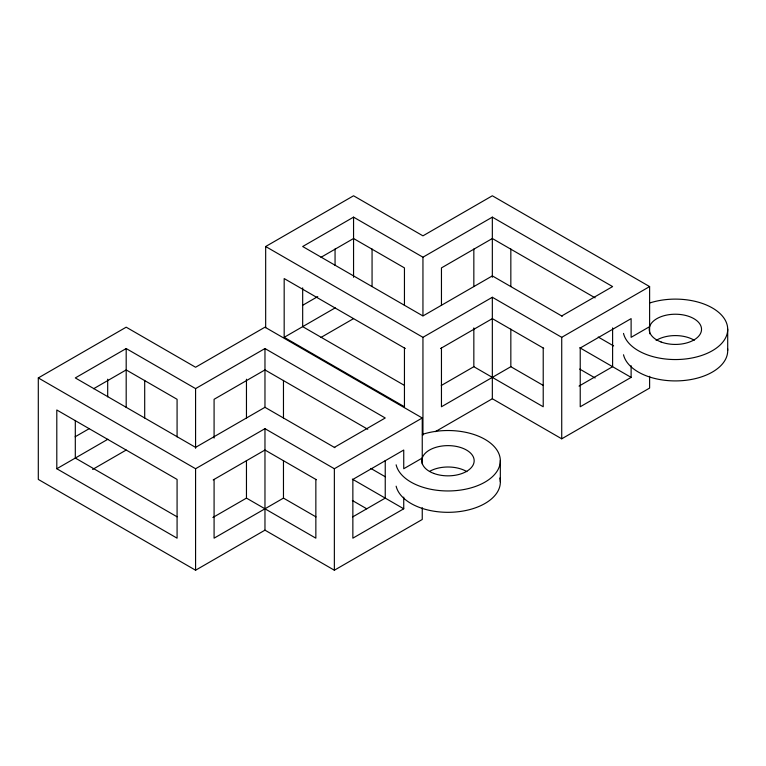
<?xml version="1.0" encoding="UTF-8"?>
<svg xmlns="http://www.w3.org/2000/svg" width="766" height="766" viewBox="0 0 766 766"><rect width="100%" height="100%" fill="white"/><g stroke="black" fill="none" stroke-linecap="round" stroke-linejoin="round"><path stroke-width="1.15" d="M265.668 327.714L265.668 246.518L353.557 195.78L422.947 235.842L492.337 195.78L649.616 286.58L649.616 333.765M422.248 507.695L422.248 519.482L334.359 570.22L264.969 530.158L195.579 570.22L38.3 479.42L38.3 377.925L126.189 327.187L195.579 367.249L264.969 327.187L422.248 417.987L422.248 463.985M561.727 315.956L612.608 286.58L492.337 217.142L422.947 257.204L353.557 217.142L302.675 246.518L422.947 315.956L492.337 275.904L562.234 316.262M334.359 447.373L385.241 417.987L264.969 348.549L195.579 388.611L126.189 348.549L75.307 377.925L195.579 447.373L264.969 407.311L334.866 447.67M320.992 257.309L353.557 238.513L404.448 267.889L404.448 305.49M93.624 388.716L126.189 369.921L177.08 399.297L177.08 436.898M75.125 436.792L89.373 428.567M302.493 305.385L317.756 296.576M56.799 468.735L177.08 538.172L177.08 479.42L56.799 409.982L56.799 468.735L107.872 439.253M405.338 348.53L284.176 278.565L284.176 337.327L335.24 307.846M92.609 469.434L126.189 450.044M320.992 337.433L353.557 318.627M265.668 246.518L422.947 337.327L492.337 297.265L561.727 337.327L649.616 286.58M38.3 377.925L195.579 468.735L264.969 428.673L334.359 468.735L422.248 417.987M440.555 348.53L492.337 318.627L543.736 348.31M213.187 479.937L264.969 450.035L316.368 479.717M441.264 385.509L473.838 366.703L543.218 406.765L543.218 348.013M212.881 517.5L246.46 498.111L315.851 538.172L315.851 479.42M543.41 385.509L510.836 366.703L441.455 406.765L441.455 348.013M316.032 516.916L283.468 498.111L214.087 538.172L214.087 479.42M435.375 431.641L492.337 398.751L561.727 438.813L649.616 388.075L649.616 376.288M422.248 458.049L403.739 468.735L403.739 450.035L352.858 479.42L352.858 538.172L403.739 508.796L403.739 497.115M649.616 326.642L631.117 337.327L631.117 318.627L580.226 348.013L580.226 406.765L631.117 377.389L631.117 365.698M579.029 386.093L612.608 366.703L612.608 327.925M352.676 516.916L385.241 498.111L385.241 460.51M595.134 297.859L492.337 238.513L441.455 267.889L441.455 305.49M598.217 337.03L613.633 345.935M579.718 347.716L631.117 377.389M579.718 369.078L595.134 377.983M404.448 385.403L302.675 326.642L302.675 287.863M284.176 337.327L404.448 406.765L404.448 348.013M367.766 429.266L264.969 369.921L214.087 399.297L214.087 438.075M370.849 468.438L385.241 476.749M352.341 479.123L403.739 508.796M352.341 500.485L366.732 508.796M177.08 516.811L75.307 458.049L75.307 420.448M727.7 329.035L727.7 350.407M561.727 337.327L561.727 438.813M510.836 248.979L510.836 286.58M510.836 329.102L510.836 366.703M500.332 460.443L500.332 481.814M492.337 217.142L492.337 277.292M492.337 297.265L492.337 398.751M473.838 248.979L473.838 286.58M473.838 327.925L473.838 366.703M422.947 257.204L422.947 315.707M422.947 337.327L422.947 435.232M372.065 248.979L372.065 286.58M353.557 217.142L353.557 277.292M335.058 248.979L335.058 265.429M334.359 468.735L334.359 570.22M283.468 380.386L283.468 417.987M283.468 460.51L283.468 498.111M264.969 348.549L264.969 407.522M264.969 428.673L264.969 530.158M246.46 379.208L246.46 417.987M246.46 460.51L246.46 498.111M195.579 388.611L195.579 448.311M195.579 468.735L195.579 570.22M144.697 380.386L144.697 417.987M126.189 348.549L126.189 407.522M107.69 379.208L107.69 396.836M499.853 478.022A52.337 30.219 0 0 1 455.061 512.042A52.337 30.219 0 0 1 396.137 486.18M429.898 471.195A26.168 15.109 0 0 1 466.896 471.655M422.344 434.399A52.337 30.219 0 0 1 496.464 449.345A52.337 30.219 0 0 1 461.505 489.934A52.337 30.219 0 0 1 396.137 464.818M649.712 302.991A52.337 30.219 0 0 1 723.841 317.938A52.337 30.219 0 0 1 688.873 358.526A52.337 30.219 0 0 1 623.514 333.411M727.566 348.511A52.337 30.219 0 0 1 680.802 380.75A52.337 30.219 0 0 1 623.514 354.773M656.117 340.458A26.168 15.109 0 0 1 694.264 340.248M433.728 473.407A26.168 15.109 0 0 0 474.125 461.544A26.168 15.109 0 0 0 436.132 447.267A26.168 15.109 0 0 0 433.728 473.407M661.096 341.99A26.168 15.109 0 0 0 701.493 330.136A26.168 15.109 0 0 0 663.509 315.86A26.168 15.109 0 0 0 661.096 341.99"/></g></svg>
